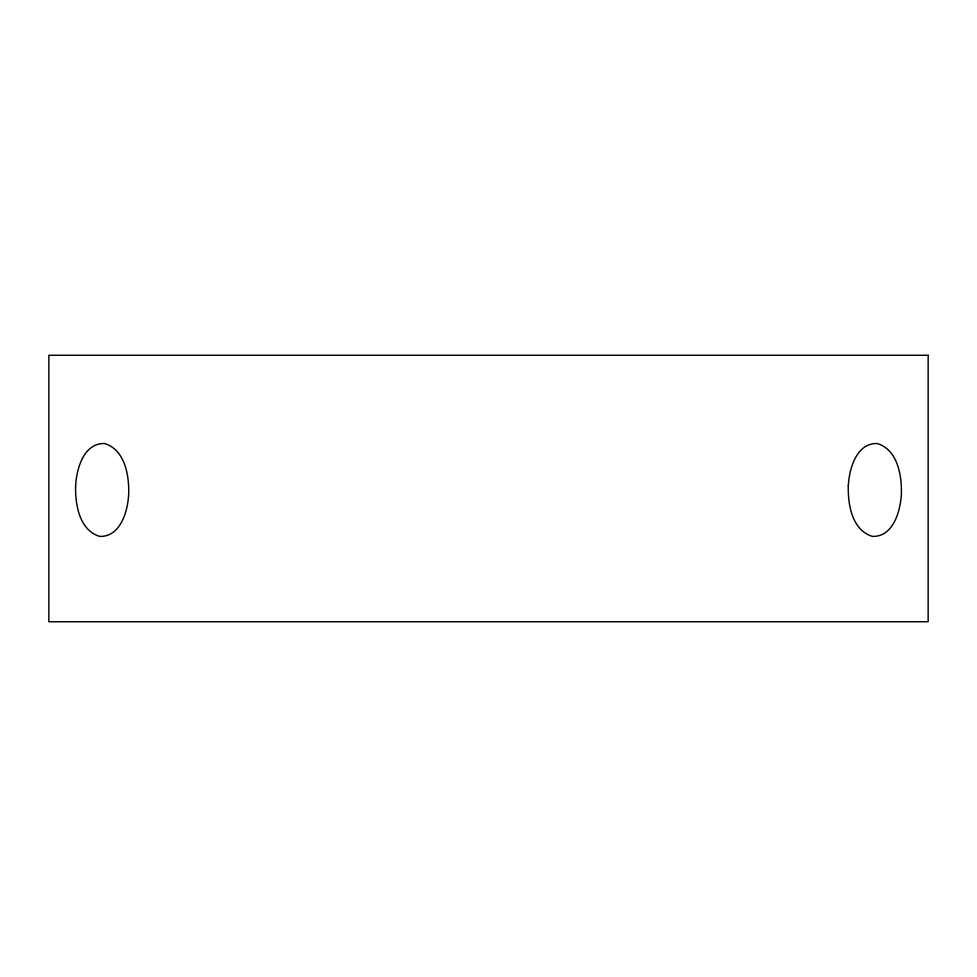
<?xml version="1.0" encoding="UTF-8"?>
<svg xmlns="http://www.w3.org/2000/svg" width="977" height="977" viewBox="0 0 977 977"><rect width="100%" height="100%" fill="white"/><g stroke="black" fill="none" stroke-linecap="round" stroke-linejoin="round"><path stroke-width="1.47" d="M75.62 485.777C75.082 504.327 79.308 530.242 99.764 536.41C120.623 537.02 127.804 510.983 128.695 494.154C129.245 475.604 125.019 449.689 104.551 443.521C83.704 442.923 76.511 468.948 75.62 485.777M848.305 485.777C847.755 504.327 851.981 530.242 872.449 536.41C893.296 537.02 900.489 510.983 901.38 494.154C901.918 475.604 897.692 449.689 877.236 443.521C856.377 442.923 849.196 468.948 848.305 485.777M928.15 355.274L48.85 355.274L48.85 621.726L928.15 621.726L928.15 355.274"/></g></svg>
